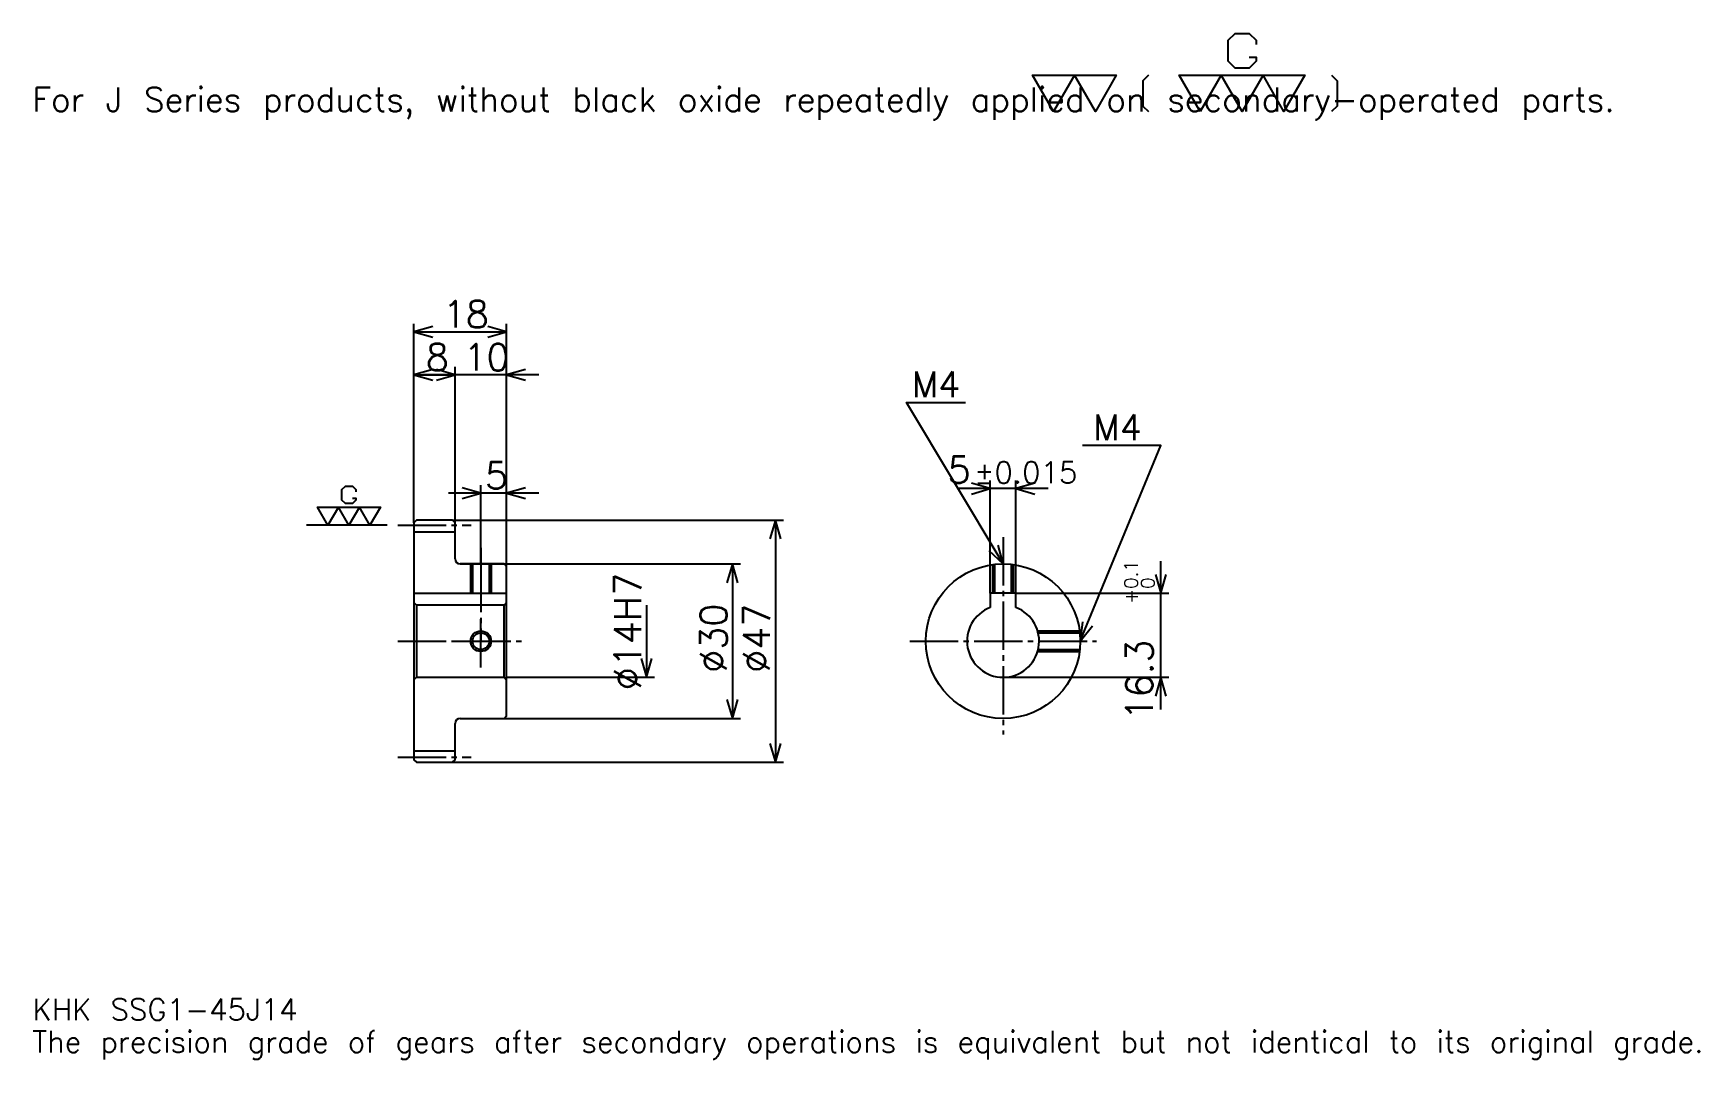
# Model space of a CAD drawing. Extents: x 11 to 334, y 4 to 203.
import ezdxf

# ---------------------------------------------------------------- set-up
doc = ezdxf.new("R2010")
doc.units = 0
doc.linetypes.add('DASHDOT', pattern=[12.521738, 9.391304, -1.043478, 1.043478, -1.043478])
doc.layers.get('0').update_dxf_attribs({"linetype": 'CONTINUOUS'})
doc.layers.add('DASHDOT', color=6, linetype='DASHDOT')
doc.styles.add('KANJI', font='TXT', dxfattribs={"bigfont": 'BIGFONT'})

msp = doc.modelspace()

# ---------------------------------------------------------------- linework, layer by layer
at = {"color": 5}
for p, q in [((84.521736, 108.543472), (84.521736, 146.630432)), ((102.521736, 108.543472), (102.521736, 146.630432)), ((84.521736, 145.065216), (102.521736, 145.065216)), ((84.521736, 136.717377), (92.521736, 136.717377)), ((108.782608, 136.717377), (86.260864, 136.717377)), ((92.521736, 108.543472), (92.521736, 138.282593)), ((108.782608, 113.760864), (91.260864, 113.760864)), ((97.521736, 108.543472), (97.521736, 115.32608)), ((207.67392, 114.652168), (190.152161, 114.652168)), ((196.41304, 94.343475), (196.41304, 116.217384)), ((201.41304, 94.343475), (201.41304, 116.217384)), ((84.521736, 108.043472), (84.521736, 108.543472)), ((92.021736, 108.543472), (102.521736, 108.543472)), ((92.521736, 108.043472), (92.521736, 108.543472)), ((97.521736, 100.043472), (97.521736, 108.543472)), ((97.521736, 100.043472), (97.521736, 108.543472)), ((102.521736, 108.543472), (156.260864, 108.543472)), ((102.521736, 99.543472), (102.521736, 108.543472)), ((154.695648, 108.543472), (154.695648, 61.543472)), ((229.565216, 71.7826), (229.565216, 100.60434)), ((93.521736, 100.043472), (102.521736, 100.043472)), ((102.521736, 100.043472), (147.91304, 100.043472)), ((146.347824, 100.043472), (146.347824, 70.043472)), ((201.41304, 94.343475), (231.130432, 94.343475)), ((129.652161, 92.043472), (129.652161, 78.043472)), ((102.521736, 78.043472), (131.217377, 78.043472)), ((198.91304, 78.043472), (231.130432, 78.043472)), ((93.521736, 70.043472), (102.521736, 70.043472)), ((102.521736, 70.043472), (147.91304, 70.043472)), ((92.021736, 61.543472), (102.521736, 61.543472)), ((102.521736, 61.543472), (156.260864, 61.543472))]:
    msp.add_line(p, q, dxfattribs=at)
at = {"color": 7}
msp.add_line((79.304344, 107.543472), (63.652168, 107.543472), dxfattribs=at)
at = {"color": 4}
for p, q in [((84.521736, 106.293472), (92.521736, 106.293472)), ((84.521736, 94.343475), (102.521736, 94.343475)), ((85.021736, 92.043472), (85.021736, 78.043472)), ((102.021736, 92.043472), (102.521736, 92.543472)), ((102.021736, 78.043472), (102.521736, 77.543472)), ((84.521736, 63.793472), (92.521736, 63.793472))]:
    msp.add_line(p, q, dxfattribs=at)
at = {"color": 7}
for points in [[(246.678253, 198.406952), (248.034775, 198.406952), (248.034775, 197.593033), (246.678253, 196.236511), (243.96521, 196.236511), (242.608688, 197.593033), (242.608688, 201.662598), (243.96521, 203.019119), (246.678253, 203.019119), (248.034775, 201.662598), (248.034775, 200.848694)], [(208.695648, 187.82608), (204.626083, 194.87999), (220.904343, 194.87999), (216.834778, 187.82608), (212.765213, 194.87999), (208.695648, 187.82608)], [(227.144348, 194.87999), (226.059128, 193.794769), (226.059128, 188.911301), (227.144348, 187.82608)], [(237.182602, 187.82608), (233.113037, 194.87999), (257.530426, 194.87999), (253.460876, 187.82608), (249.391296, 194.87999), (245.321732, 187.82608), (241.252167, 194.87999), (237.182602, 187.82608)], [(262.685211, 194.87999), (263.770447, 193.794769), (263.770447, 188.911301), (262.685211, 187.82608)], [(72.573914, 112.833908), (73.252174, 112.833908), (73.252174, 112.426949), (72.573914, 111.748688), (71.217392, 111.748688), (70.539124, 112.426949), (70.539124, 114.461731), (71.217392, 115.139992), (72.573914, 115.139992), (73.252174, 114.461731), (73.252174, 114.054779)], [(67.82608, 107.543472), (65.791306, 111.070427), (78, 111.070427), (75.965218, 107.543472), (73.930435, 111.070427), (71.895645, 107.543472), (69.86087, 111.070427), (67.82608, 107.543472)]]:
    msp.add_lwpolyline(points, dxfattribs=at)
at = {"color": 5}
for points in [[(88.173912, 146.108688), (84.521736, 145.065216), (88.173912, 144.021729)], [(98.86956, 144.021729), (102.521736, 145.065216), (98.86956, 146.108688)], [(88.173912, 137.760864), (84.521736, 136.717377), (88.173912, 135.673904)], [(88.86956, 135.673904), (92.521736, 136.717377), (88.86956, 137.760864)], [(88.86956, 135.673904), (92.521736, 136.717377), (88.86956, 137.760864)], [(106.173912, 137.760864), (102.521736, 136.717377), (106.173912, 135.673904)], [(198.91304, 100.043472), (180.130432, 131.347824), (191.608704, 131.347824)], [(213.913055, 85.043472), (229.565216, 122.999992), (214.330414, 122.999992)], [(93.86956, 112.717384), (97.521736, 113.760864), (93.86956, 114.804344)], [(106.173912, 114.804344), (102.521736, 113.760864), (106.173912, 112.717384)], [(192.760864, 113.608688), (196.41304, 114.652168), (192.760864, 115.695648)], [(205.065216, 115.695648), (201.41304, 114.652168), (205.065216, 113.608688)], [(155.739136, 104.891296), (154.695648, 108.543472), (153.652161, 104.891296)], [(196.139236, 102.638321), (198.91304, 100.043472), (197.928787, 103.712051)], [(147.391296, 96.391296), (146.347824, 100.043472), (145.304352, 96.391296)], [(228.521729, 97.995644), (229.565216, 94.343475), (230.608673, 97.995644)], [(214.340698, 88.817642), (213.913055, 85.043472), (216.27005, 88.022034)], [(128.608688, 81.695648), (129.652161, 78.043472), (130.695648, 81.695648)], [(230.608673, 74.391296), (229.565216, 78.043472), (228.521729, 74.391296)], [(145.304352, 73.695648), (146.347824, 70.043472), (147.391296, 73.695648)], [(153.652161, 65.195648), (154.695648, 61.543472), (155.739136, 65.195648)]]:
    msp.add_lwpolyline(points, dxfattribs=at)
at = {"color": 4}
for points in [[(92.521736, 101.043472), (92.521736, 108.043472), (92.021736, 108.543472), (85.021736, 108.543472), (84.521736, 108.043472), (84.521736, 77.543472)], [(93.521736, 70.043472), (102.021736, 70.043472), (102.521736, 70.543472), (102.521736, 99.543472), (102.021736, 100.043472), (93.521736, 100.043472)], [(95.521736, 100.043472), (95.521736, 94.343475)], [(95.901733, 100.043472), (95.901733, 94.343475)], [(99.141739, 100.043472), (99.141739, 94.343475)], [(99.521736, 100.043472), (99.521736, 94.343475)], [(196.91304, 94.343475), (196.91304, 99.909538)], [(197.29303, 94.343475), (197.29303, 99.955734)], [(200.533051, 94.343475), (200.533051, 99.955734)], [(200.91304, 94.343475), (200.91304, 99.909538)], [(201.41304, 91.581818), (201.41304, 94.343475), (196.41304, 94.343475), (196.41304, 91.581818)], [(84.521736, 77.543472), (85.021736, 78.043472), (102.021736, 78.043472), (102.021736, 92.043472), (85.021736, 92.043472), (84.521736, 92.543472)], [(205.621246, 87.043472), (213.779114, 87.043472)], [(205.722992, 86.663475), (213.825317, 86.663475)], [(205.621246, 83.043472), (213.779114, 83.043472)], [(205.722992, 83.42347), (213.825317, 83.42347)], [(84.521736, 77.543472), (84.521736, 62.043472), (85.021736, 61.543472), (92.021736, 61.543472), (92.521736, 62.043472), (92.521736, 69.043472)]]:
    msp.add_lwpolyline(points, dxfattribs=at)
for centre, radius in [((198.91304, 85.043472), 15), ((97.521736, 85.043472), 1.62)]:
    msp.add_circle(centre, radius, dxfattribs=at)
at = {"color": 7}
msp.add_circle((97.521736, 85.043472), 2, dxfattribs=at)
at = {"color": 4}
for centre, radius, start, end in [((93.521736, 101.043472), 1, 180, 270), ((198.91304, 85.043472), 7, 110.92483306, 69.07516694), ((93.521736, 69.043472), 1, 90, 180)]:
    msp.add_arc(centre, radius, start, end, dxfattribs=at)
at = {"layer": 'DASHDOT', "color": 7}
for p, q in [((81.391304, 107.543472), (95.652168, 107.543472)), ((198.91304, 105.260864), (198.91304, 66.91304)), ((97.521736, 100.043472), (97.521736, 85.043472)), ((81.391304, 85.043472), (105.652168, 85.043472)), ((180.782608, 85.043472), (217.043488, 85.043472)), ((81.391304, 62.543472), (95.652168, 62.543472))]:
    msp.add_line(p, q, dxfattribs=at)
for points in [[(97.521736, 103.173904), (97.521736, 91.213036)], [(97.521736, 79.91304), (97.521736, 90.173904)], [(92.391304, 85.043472), (102.652176, 85.043472)]]:
    msp.add_lwpolyline(points, dxfattribs=at)

# ---------------------------------------------------------------- texts
at = {"color": 7, "style": 'KANJI'}
for s, height, p in [('For J Series products, without black oxide repeatedly applied on secondary-operated parts.', 4.695652, (10.434783, 187.82608)), ('18', 5.217391, (90.130432, 145.899994)), ('8', 5.217391, (86.82608, 137.55217)), ('10', 5.217391, (94.130432, 137.55217)), ('M4', 5.008696, (181.17392, 132.391296)), ('M4', 5.008696, (216.417389, 124.043472)), ('5', 5.217391, (98.32608, 114.595642)), ('5', 5.217391, (188.143311, 115.695648)), ('%%p0.015', 4.173913, (193.307892, 115.695648)), ('KHK SSG1-45J14', 4.173913, (10.434783, 11.478261)), ('The precision grade of gears after secondary operations is equivalent but not identical to its original grade.', 4.173913, (10.434783, 5.217391))]:
    msp.add_text(s, height=height, dxfattribs=at).set_placement(p)
for s, height, p in [('%%c14H7', 5.217391, (128.608688, 75.521729)), ('0.1', 2.608696, (225.078247, 95.191498)), ('0', 2.608696, (228.313049, 95.191498)), ('+', 2.608696, (225.078247, 92.269753)), ('%%c30', 5.217391, (145.304352, 78.91304)), ('%%c47', 5.217391, (153.652161, 78.91304)), ('16.3', 5.217391, (228, 69.686821))]:
    msp.add_text(s, height=height, rotation=90, dxfattribs=at).set_placement(p)

doc.saveas('drawing.dxf')
